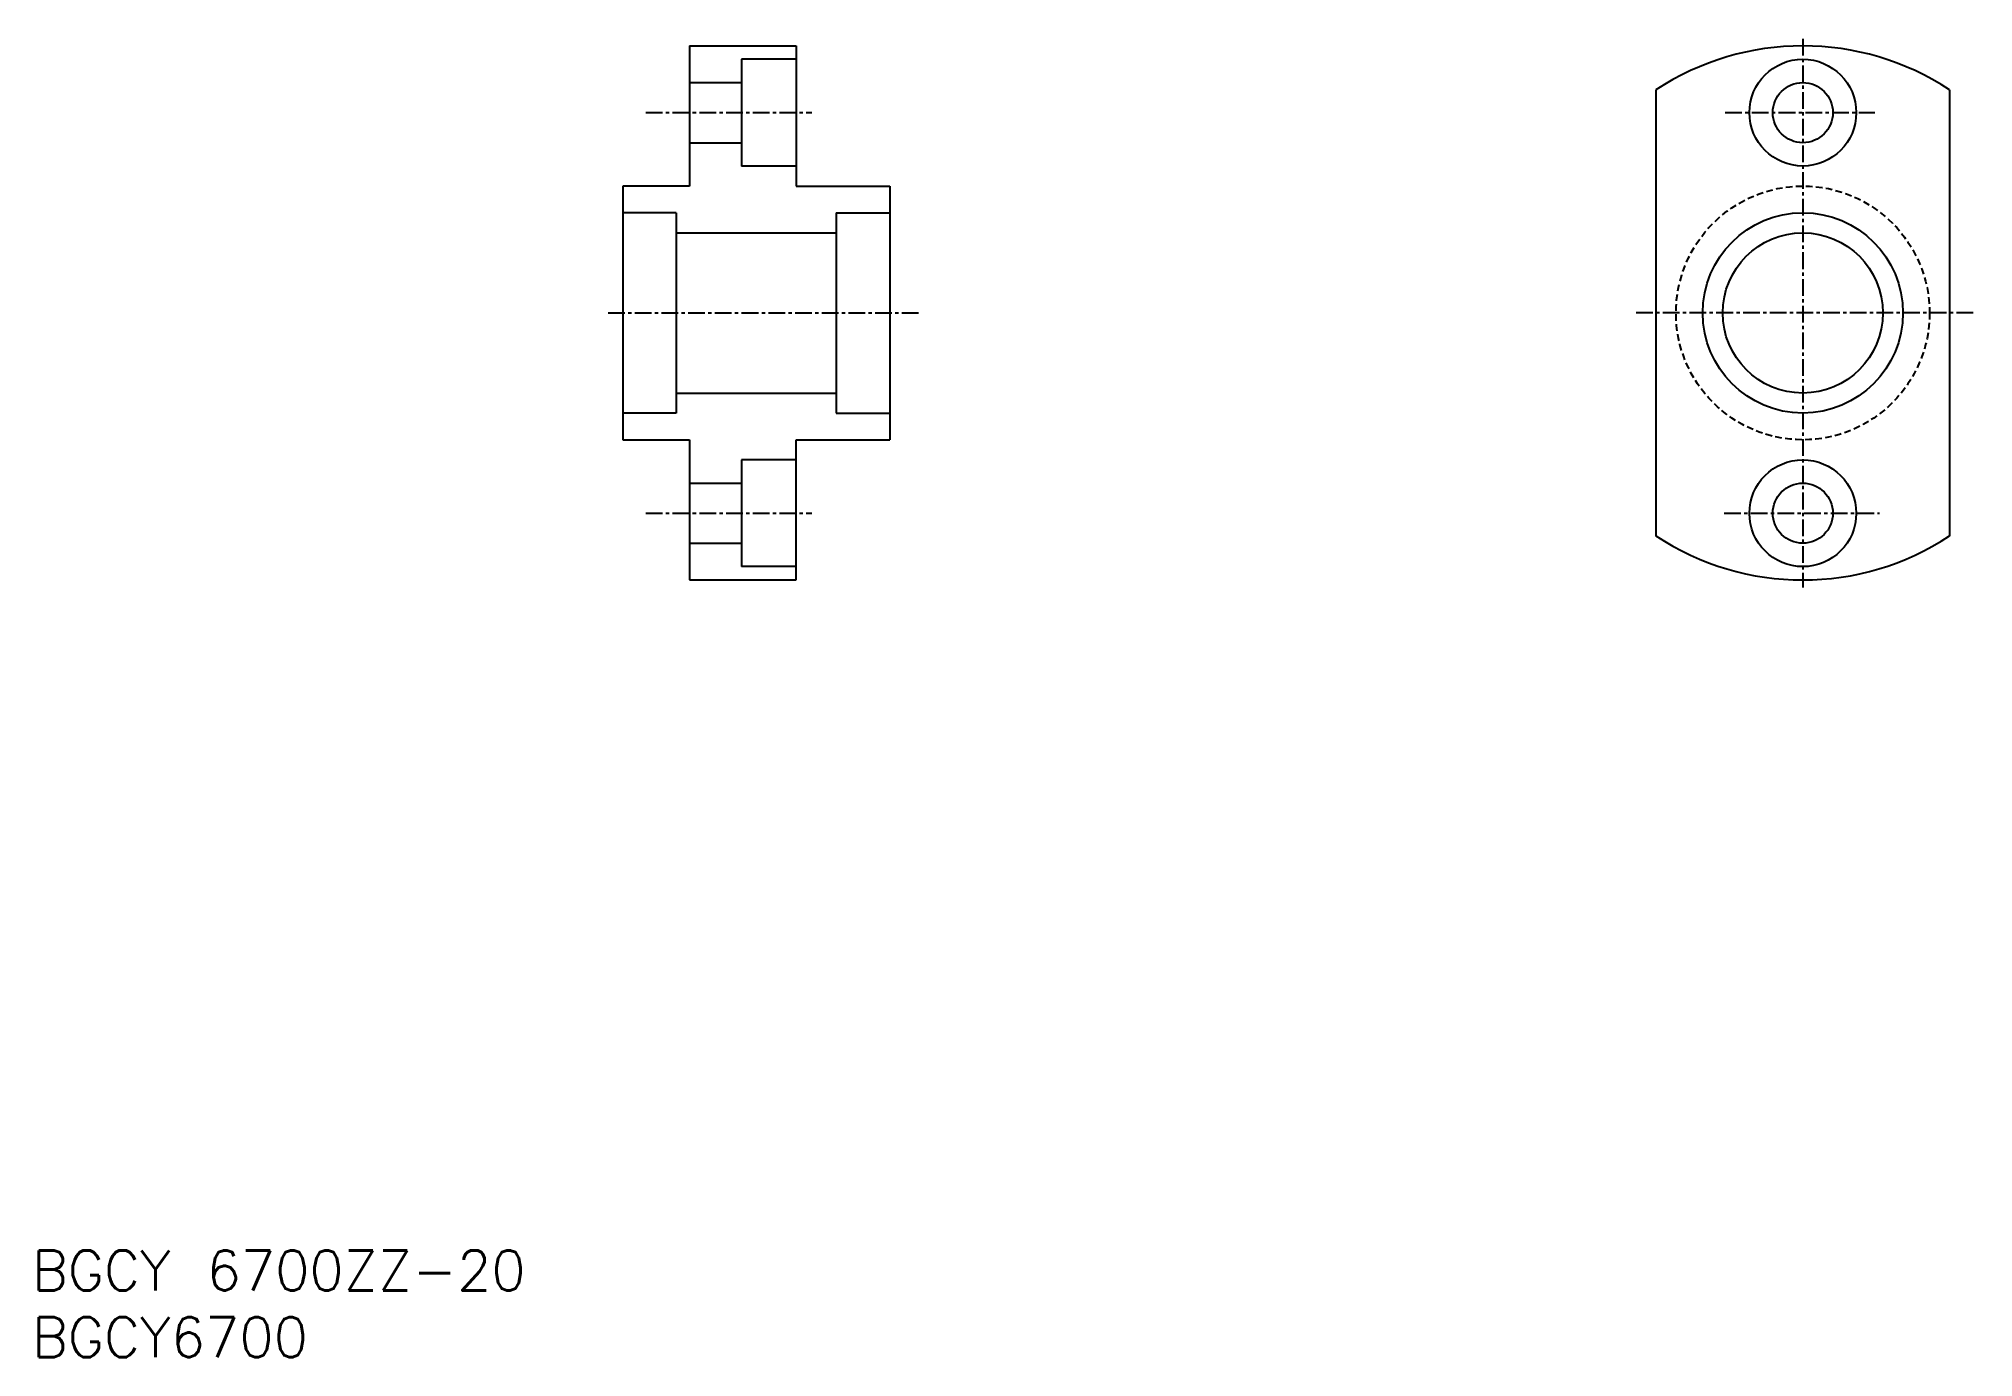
# Model space of a CAD drawing. Extents: x 45 to 190, y 37 to 136.
import ezdxf
from ezdxf.enums import TextEntityAlignment as Align

# ---------------------------------------------------------------- set-up
doc = ezdxf.new("R2010")
doc.units = 0
doc.linetypes.add('CENTER', pattern=[2, 1.25, -0.25, 0.25, -0.25])
doc.linetypes.add('DASHED', pattern=[0.75, 0.5, -0.25])
doc.layers.get('0').update_dxf_attribs({"linetype": 'CONTINUOUS'})
doc.layers.add('CENTER', color=1, linetype='CENTER')
doc.styles.get("Standard").update_dxf_attribs({"font": 'txt.shx', "bigfont": 'extfont.shx'})

msp = doc.modelspace()

# ---------------------------------------------------------------- linework, layer by layer
at = {"color": 7, "linetype": 'CONTINUOUS'}
for p, q in [((94.05, 135.51), (102.05, 135.51)), ((94.05, 135.51), (94.05, 125.01)), ((102.05, 135.51), (102.05, 125.01)), ((97.95, 134.51), (97.95, 126.51)), ((102.05, 134.51), (97.95, 134.51)), ((94.05, 132.76), (97.95, 132.76)), ((166.46, 132.21), (166.46, 98.8)), ((188.46, 132.21), (188.46, 98.8)), ((94.05, 128.26), (97.95, 128.26)), ((102.05, 126.51), (97.95, 126.51)), ((89.05, 125.01), (89.05, 106.01)), ((94.05, 125.01), (89.05, 125.01)), ((102.05, 125.01), (109.05, 125.01)), ((109.05, 125.01), (109.05, 106.01)), ((93.05, 123.01), (89.05, 123.01)), ((93.05, 123.01), (93.05, 108.01)), ((105.05, 123.01), (109.05, 123.01)), ((105.05, 123.01), (105.05, 108.01)), ((93.05, 121.51), (105.05, 121.51)), ((93.05, 109.51), (105.05, 109.51)), ((93.05, 108.01), (89.05, 108.01)), ((105.05, 108.01), (109.05, 108.01)), ((89.05, 106.01), (94.05, 106.01)), ((94.05, 106.01), (94.05, 95.51)), ((102.05, 95.51), (102.05, 106.01)), ((102.05, 106.01), (109.05, 106.01)), ((97.95, 104.51), (97.95, 96.51)), ((102.05, 104.51), (97.95, 104.51)), ((94.05, 102.76), (97.95, 102.76)), ((94.05, 98.26), (97.95, 98.26)), ((102.05, 96.51), (97.95, 96.51)), ((94.05, 95.51), (102.05, 95.51))]:
    msp.add_line(p, q, dxfattribs=at)
for centre, radius in [((177.46, 130.51), 4), ((177.46, 130.51), 2.25), ((177.46, 115.51), 7.5), ((177.46, 115.51), 6), ((177.46, 100.51), 4), ((177.46, 100.51), 2.25)]:
    msp.add_circle(centre, radius, dxfattribs=at)
at = {"color": 3, "linetype": 'DASHED'}
msp.add_circle((177.46, 115.51), 9.5, dxfattribs=at)
at = {"color": 7, "linetype": 'CONTINUOUS'}
for start, end in [(56.633, 123.367), (236.633, 303.367)]:
    msp.add_arc((177.46, 115.51), 20, start, end, dxfattribs=at)
at = {"layer": 'CENTER', "color": 1, "linetype": 'CENTER'}
for p, q in [((177.46, 136.05), (177.46, 94.94)), ((90.79, 130.51), (103.22, 130.51)), ((171.65, 130.51), (182.85, 130.51)), ((87.96, 115.51), (111.22, 115.51)), ((190.23, 115.51), (164.88, 115.51)), ((90.79, 100.51), (103.22, 100.51)), ((171.56, 100.51), (183.2, 100.51))]:
    msp.add_line(p, q, dxfattribs=at)

# ---------------------------------------------------------------- texts
at = {"color": 7, "linetype": 'CONTINUOUS'}
for s, p in [('BGCY 6700ZZ-20', (44.78, 43.8)), ('BGCY6700', (44.78, 38.8))]:
    msp.add_text(s, height=3, dxfattribs=at).set_placement(p, align=Align.MIDDLE_LEFT)

doc.saveas('drawing.dxf')
